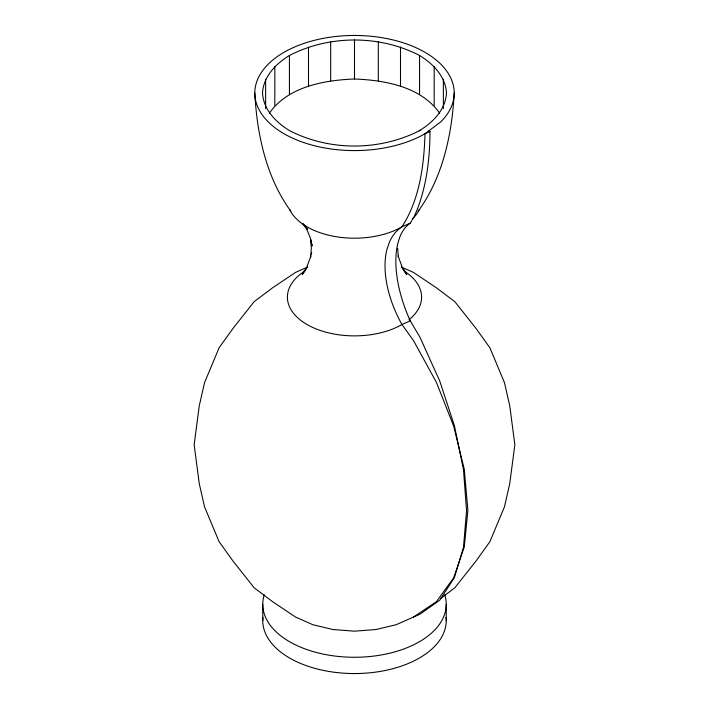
<?xml version="1.0" encoding="UTF-8"?>
<svg xmlns="http://www.w3.org/2000/svg" width="709" height="709" viewBox="0 0 709 709"><rect width="100%" height="100%" fill="white"/><g stroke="black" fill="none" stroke-linecap="round" stroke-linejoin="round"><path stroke-width="1.06" d="M310.631 257.252L311.331 248.292L310.631 239.332L312.128 245.89L310.117 237.391L306.811 229.37L303.39 223.822M454.212 93.021C451.979 134.293 442.93 177.215 418.221 211.149M419.249 130.713L419.311 130.766C432.933 122.32 445.518 109.913 446.502 93.021C445.518 76.244 433.11 63.837 419.56 55.462C379.563 34.856 329.437 34.856 289.44 55.462C275.89 63.837 263.482 76.244 262.498 93.021C263.482 109.789 275.89 122.205 289.44 130.58C329.712 151.345 380.175 151.114 420.357 130.226M311.269 254.442L311.703 252.572M310.87 256.011L306.811 267.222L302.247 274.622L305.845 269.597M397.51 244.614L399.584 237.648A86.817 43.152 66.1 0 1 410.281 223.158L414.189 216.555A284.504 141.419 66.1 0 0 429.964 131.528L428.945 130.766M269.305 113.227C288.049 86.578 323.969 80.223 354.5 78.983C385.031 80.223 420.951 86.578 439.695 113.227M302.504 272.921L307.653 267.089M440.812 598.352L454.832 587.796L475.907 561.165L489.919 541.641L504.462 506.793L509.753 483.591L514.849 444.729L509.753 405.867L504.462 382.674L489.919 347.818L475.907 328.294L454.832 301.662L436.425 287.81L413.436 272.398L401.932 267.302M413.436 617.069L436.425 601.649L453.636 577.924L464.28 546.976L467.887 510.188L464.28 469.252L453.636 426.003L436.425 382.408L413.436 340.453L401.95 324.527A86.728 50.073 60 0 1 386.99 249.276L389.418 242.15A86.728 50.073 60 0 1 401.95 226.845C419.648 199.406 424.009 165.746 425.01 133.726L440.856 121.806A99.712 57.571 0 0 0 363.194 35.672A99.712 57.571 0 0 0 260.806 112.704A99.712 57.571 0 0 0 425.01 133.726L429.964 131.528M307.068 267.302L295.564 272.398L272.575 287.81L254.168 301.662L233.093 328.294L219.081 347.818L204.538 382.674L199.247 405.867L194.151 444.729L199.247 483.591L204.538 506.793L219.081 541.641L233.093 561.165L254.168 587.796L272.575 601.649L295.564 617.069L312.829 624.709L332.929 629.521L354.5 631.161L376.071 629.521L396.171 624.709L420.082 614.118L439.713 600.195L454.398 577.587L463.482 547.33L466.557 510.781L463.482 469.597L454.398 425.666L439.713 380.955L420.082 337.502L410.281 320.84L401.95 324.527A67.098 38.738 0 0 1 308.991 325.608A67.098 38.738 0 0 1 303.399 272.026M410.281 223.158L401.95 226.845A67.098 38.738 0 0 1 289.689 209.483M401.347 267.089L406.496 272.921M302.504 223.663L307.653 229.503L305.251 226.153M403.155 269.597L406.753 274.622L402.189 267.222L398.13 256.011M290.779 211.149C266.07 177.215 257.021 134.293 254.788 93.021M397.669 248.292L398.369 257.252M446.236 604.307L446.236 620.588M443.373 79.266L443.373 108.583M434.174 66.46L434.174 105.535M419.56 55.462L419.56 94.536M400.505 47.016L400.505 86.099M378.314 41.707L378.314 80.791M354.5 39.899L354.5 78.983M330.686 41.707L330.686 80.791M308.495 47.016L308.495 86.099M289.44 55.462L289.44 94.536M274.826 66.46L274.826 105.535M265.627 79.266L265.627 108.583M262.764 604.307L262.764 620.588M410.272 320.84A87.207 43.346 66.1 0 1 397.536 244.64M405.601 272.026A67.098 38.738 0 0 1 408.951 319.777M419.311 209.483A67.098 38.738 0 0 1 412.611 218.824M446.067 617.406A91.736 52.962 0 0 1 354.5 673.55A91.736 52.962 0 0 1 262.933 617.406M444.729 594.745A91.736 52.962 0 0 1 354.5 657.27A91.736 52.962 0 0 1 264.271 594.745"/></g></svg>
